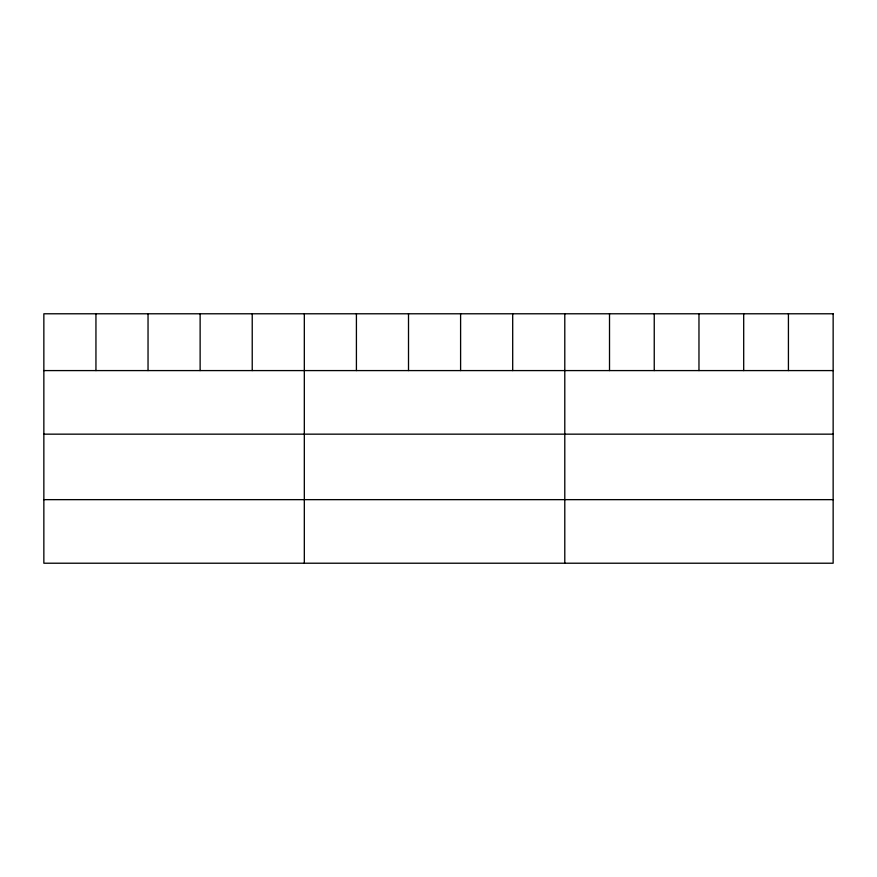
<?xml version="1.0" encoding="UTF-8"?>
<svg xmlns="http://www.w3.org/2000/svg" width="877" height="877" viewBox="0 0 877 877"><rect width="100%" height="100%" fill="white"/><g stroke="black" fill="none" stroke-linecap="round" stroke-linejoin="round"><path stroke-width="1.32" d="M43.85 370.587L833.15 370.587M43.85 434.159L833.15 434.159M43.85 499.649L833.15 499.649M788.423 313.78L788.423 370.587M743.696 313.78L743.696 370.587M698.969 313.78L698.969 370.587M654.242 313.78L654.242 370.587M609.515 313.78L609.515 370.587M564.788 313.78L564.788 563.22M512.694 313.78L512.694 370.587M460.6 313.78L460.6 370.587M408.507 313.78L408.507 370.587M356.413 313.78L356.413 370.587M304.319 313.78L304.319 563.22M252.225 313.78L252.225 370.587M200.131 313.78L200.131 370.587M148.038 313.78L148.038 370.587M95.944 313.78L95.944 370.587M833.15 313.78L43.85 313.78L43.85 563.22L833.15 563.22L833.15 313.78"/></g></svg>
